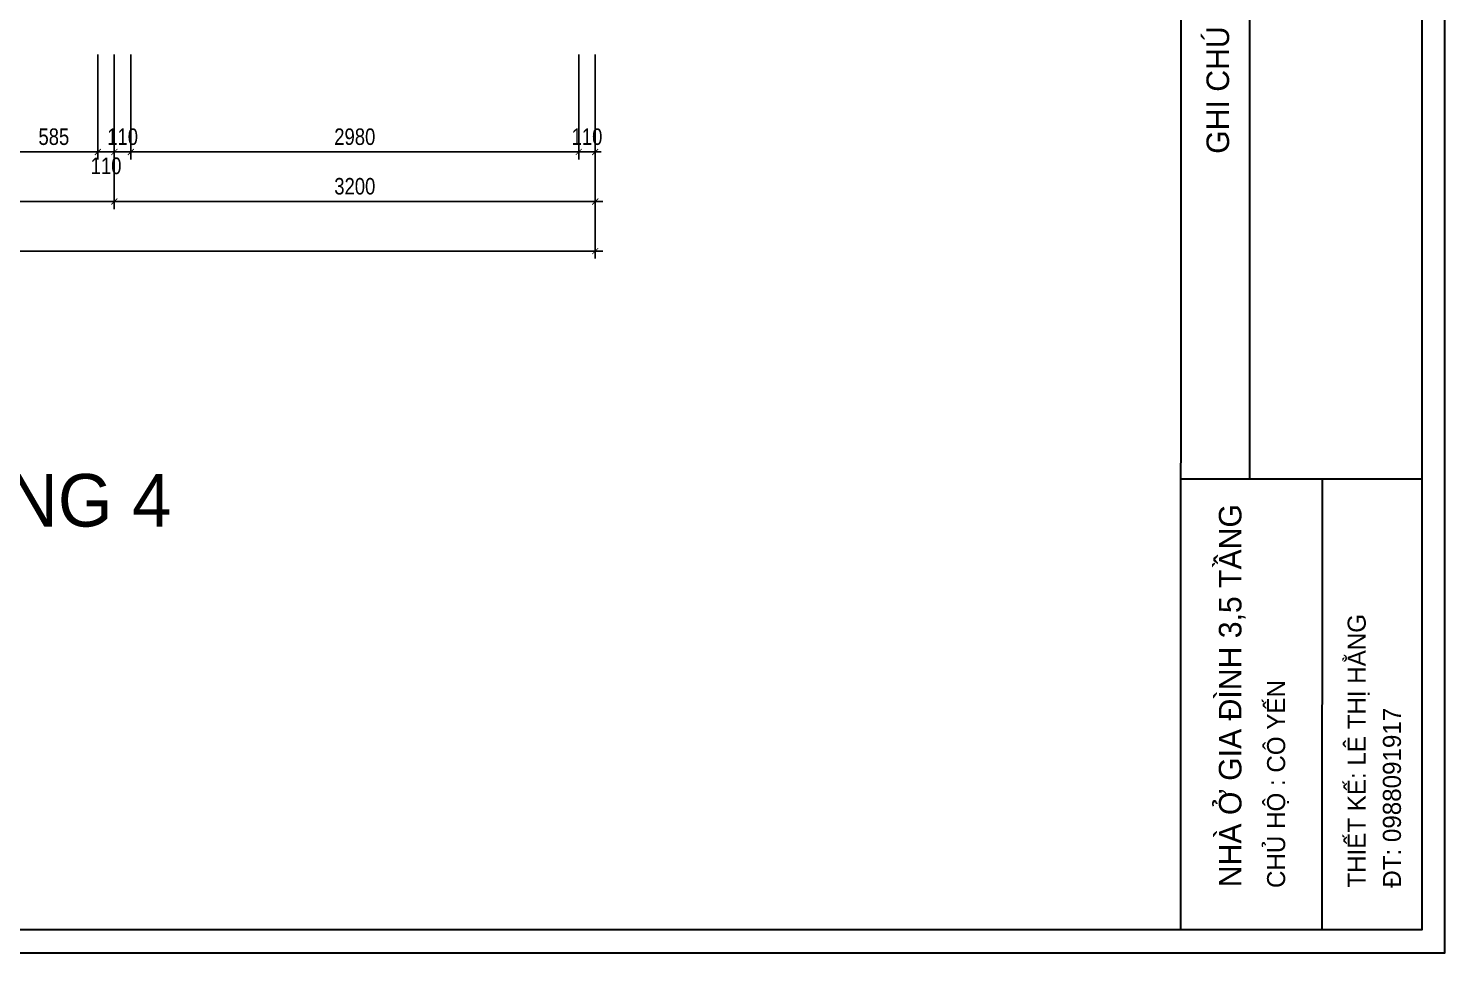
# Model space of a CAD drawing. Header units: millimetres. Extents: x -82962 to 19744, y -138000 to 4535.
# Drawn here: x -61954 to -52530, y -98323 to -92169 of the extents above; entities that cross this region are included whole.
import ezdxf

# ---------------------------------------------------------------- set-up
doc = ezdxf.new("R2010")
doc.units = ezdxf.units.MM
doc.header["$LTSCALE"] = 1000
doc.header["$MEASUREMENT"] = 0
doc.header["$PDMODE"] = 3
doc.layers.get('0').update_dxf_attribs({"lineweight": 30})
doc.layers.get('DEFPOINTS').update_dxf_attribs({"color": 4, "lineweight": 30})
doc.layers.add('THAY', color=4, linetype='Continuous', lineweight=30)
doc.styles.add('A2', font='VnAvantH.TTF')
doc.styles.add('dim', font='arial.ttf', dxfattribs={"width": 0.8})
doc.dimstyles.new('1-100-100', dxfattribs={"dimscale": 0, "dimtxt": 2.2, "dimasz": 0.8, "dimexe": 1, "dimexo": 1, "dimgap": 0.9, "dimtad": 1, "dimdec": 0, "dimzin": 0, "dimdsep": 46, "dimtxsty": 'dim', "dimblk1": 'ARCHTICK', "dimblk2": 'ARCHTICK', "dimsah": 1, "dimcen": 1, "dimdle": 1, "dimclrd": 256, "dimclre": 256, "dimclrt": 1, "dimadec": 0, "dimazin": 0, "dimtfac": 0.0001, "dimtdec": 0, "dimtix": 1, "dimtmove": 2, "dimatfit": 3, "dimldrblk": 'DOT', "dimfxl": 100, "dimtolj": 1, "dimtzin": 0, "dimarcsym": 0})

# ---------------------------------------------------------------- blocks, each defined once
blk = doc.blocks.new('_ARCHTICK')
at = {"color": 0, "linetype": 'ByBlock', "const_width": 0.15}
blk.add_lwpolyline([(-0.5, -0.5), (0.5, 0.5)], dxfattribs=at)
blk = doc.blocks.new('*D1450')
at = {"layer": 'DEFPOINTS', "color": 0, "ltscale": 0.2, "transparency": 16777216}
for p in [(-61271.9, -92292.3), (-58291.9, -92292.3), (-58291.9, -92992.3)]:
    blk.add_point(p, dxfattribs=at)
at = {"layer": 'THAY', "lineweight": -2, "ltscale": 0.2, "transparency": 16777216}
for p, q in [((-61271.9, -92342.3), (-61271.9, -93042.3)), ((-58291.9, -92342.3), (-58291.9, -93042.3)), ((-61321.9, -92992.3), (-58241.9, -92992.3))]:
    blk.add_line(p, q, dxfattribs=at)
at = {"layer": 'THAY', "lineweight": -2, "ltscale": 0.2, "transparency": 16777216, "xscale": 40.00000032884265, "yscale": 40.00000032884265, "zscale": 40.00000032884265, "rotation": 180}
blk.add_blockref('_ARCHTICK', (-61271.9, -92992.3), dxfattribs=at)
at = {"layer": 'THAY', "lineweight": -2, "ltscale": 0.2, "transparency": 16777216, "xscale": 40.00000032884265, "yscale": 40.00000032884265, "zscale": 40.00000032884265}
blk.add_blockref('_ARCHTICK', (-58291.9, -92992.3), dxfattribs=at)
at = {"layer": 'THAY', "color": 1, "ltscale": 0.2, "transparency": 16777216, "insert": (-59781.9, -92891.2), "char_height": 110, "attachment_point": 5, "style": 'dim'}
blk.add_mtext('\\A1;2980', dxfattribs=at)
blk = doc.blocks.new('_DOT')
at = {"color": 0, "linetype": 'ByBlock', "ltscale": 10}
blk.add_line((-0.5, 0), (-1, 0), dxfattribs=at)
at = {"color": 0, "linetype": 'ByBlock', "ltscale": 10, "const_width": 0.5}
blk.add_lwpolyline([(-0.25, 0, 1), (0.25, 0, 1)], format="xyb", close=True, dxfattribs=at)
blk = doc.blocks.new('*D1451')
at = {"layer": 'DEFPOINTS', "color": 0, "ltscale": 0.2, "transparency": 16777216}
for p in [(-58291.9, -92292.3), (-58181.9, -92292.3), (-58181.9, -92992.3)]:
    blk.add_point(p, dxfattribs=at)
at = {"layer": 'THAY', "lineweight": -2, "ltscale": 0.2, "transparency": 16777216}
for p, q in [((-58291.9, -92342.3), (-58291.9, -93042.3)), ((-58181.9, -92342.3), (-58181.9, -93042.3)), ((-58291.9, -92992.3), (-58331.9, -92992.3)), ((-58291.9, -92992.3), (-58181.9, -92992.3)), ((-58181.9, -92992.3), (-58141.9, -92992.3))]:
    blk.add_line(p, q, dxfattribs=at)
at = {"layer": 'THAY', "lineweight": -2, "ltscale": 0.2, "transparency": 16777216, "xscale": 40.00000032884265, "yscale": 40.00000032884265, "zscale": 40.00000032884265}
blk.add_blockref('_ARCHTICK', (-58291.9, -92992.3), dxfattribs=at)
at = {"layer": 'THAY', "lineweight": -2, "ltscale": 0.2, "transparency": 16777216, "xscale": 40.00000032884265, "yscale": 40.00000032884265, "zscale": 40.00000032884265, "rotation": 180}
blk.add_blockref('_ARCHTICK', (-58181.9, -92992.3), dxfattribs=at)
at = {"layer": 'THAY', "color": 1, "ltscale": 0.2, "transparency": 16777216, "insert": (-58236.9, -92891.2), "char_height": 110, "attachment_point": 5, "style": 'dim'}
blk.add_mtext('\\A1;110', dxfattribs=at)
blk = doc.blocks.new('*D1452')
at = {"layer": 'DEFPOINTS', "color": 0, "ltscale": 0.2, "transparency": 16777216}
for p in [(-61381.9, -92292.3), (-58181.9, -92292.3), (-61381.9, -93322.3)]:
    blk.add_point(p, dxfattribs=at)
at = {"layer": 'THAY', "lineweight": -2, "ltscale": 0.2, "transparency": 16777216}
for p, q in [((-61381.9, -92342.3), (-61381.9, -93372.3)), ((-58181.9, -92342.3), (-58181.9, -93372.3)), ((-58131.9, -93322.3), (-61431.9, -93322.3))]:
    blk.add_line(p, q, dxfattribs=at)
at = {"layer": 'THAY', "lineweight": -2, "ltscale": 0.2, "transparency": 16777216, "xscale": 40.00000032884265, "yscale": 40.00000032884265, "zscale": 40.00000032884265, "rotation": 180}
blk.add_blockref('_ARCHTICK', (-61381.9, -93322.3), dxfattribs=at)
at = {"layer": 'THAY', "lineweight": -2, "ltscale": 0.2, "transparency": 16777216, "xscale": 40.00000032884265, "yscale": 40.00000032884265, "zscale": 40.00000032884265}
blk.add_blockref('_ARCHTICK', (-58181.9, -93322.3), dxfattribs=at)
at = {"layer": 'THAY', "color": 1, "ltscale": 0.2, "transparency": 16777216, "insert": (-59781.9, -93221.1), "char_height": 110, "attachment_point": 5, "style": 'dim'}
blk.add_mtext('\\A1;3200', dxfattribs=at)
blk = doc.blocks.new('*D1453')
at = {"layer": 'DEFPOINTS', "color": 0, "ltscale": 0.2, "transparency": 16777216}
for p in [(-63201.9, -92292.3), (-61381.9, -92292.3), (-63201.9, -93322.3)]:
    blk.add_point(p, dxfattribs=at)
at = {"layer": 'THAY', "lineweight": -2, "ltscale": 0.2, "transparency": 16777216}
for p, q in [((-63201.9, -92342.3), (-63201.9, -93372.3)), ((-61381.9, -92342.3), (-61381.9, -93372.3)), ((-61331.9, -93322.3), (-63251.9, -93322.3))]:
    blk.add_line(p, q, dxfattribs=at)
at = {"layer": 'THAY', "lineweight": -2, "ltscale": 0.2, "transparency": 16777216, "xscale": 40.00000032884265, "yscale": 40.00000032884265, "zscale": 40.00000032884265, "rotation": 180}
blk.add_blockref('_ARCHTICK', (-63201.9, -93322.3), dxfattribs=at)
at = {"layer": 'THAY', "lineweight": -2, "ltscale": 0.2, "transparency": 16777216, "xscale": 40.00000032884265, "yscale": 40.00000032884265, "zscale": 40.00000032884265}
blk.add_blockref('_ARCHTICK', (-61381.9, -93322.3), dxfattribs=at)
at = {"layer": 'THAY', "color": 1, "ltscale": 0.2, "transparency": 16777216, "insert": (-62291.9, -93221.2), "char_height": 110, "attachment_point": 5, "style": 'dim'}
blk.add_mtext('\\A1;1820', dxfattribs=at)
blk = doc.blocks.new('*D1457')
at = {"layer": 'DEFPOINTS', "color": 0, "ltscale": 0.2, "transparency": 16777216}
for p in [(-69681.9, -92292.3), (-58181.9, -92292.3), (-58181.9, -93652.3)]:
    blk.add_point(p, dxfattribs=at)
at = {"layer": 'THAY', "lineweight": -2, "ltscale": 0.2, "transparency": 16777216}
for p, q in [((-69681.9, -92342.3), (-69681.9, -93702.3)), ((-58181.9, -92342.3), (-58181.9, -93702.3)), ((-69731.9, -93652.3), (-58131.9, -93652.3))]:
    blk.add_line(p, q, dxfattribs=at)
at = {"layer": 'THAY', "lineweight": -2, "ltscale": 0.2, "transparency": 16777216, "xscale": 40.00000032884265, "yscale": 40.00000032884265, "zscale": 40.00000032884265, "rotation": 180}
blk.add_blockref('_ARCHTICK', (-69681.9, -93652.3), dxfattribs=at)
at = {"layer": 'THAY', "lineweight": -2, "ltscale": 0.2, "transparency": 16777216, "xscale": 40.00000032884265, "yscale": 40.00000032884265, "zscale": 40.00000032884265}
blk.add_blockref('_ARCHTICK', (-58181.9, -93652.3), dxfattribs=at)
at = {"layer": 'THAY', "color": 1, "ltscale": 0.2, "transparency": 16777216, "insert": (-63931.9, -93551.2), "char_height": 110, "attachment_point": 5, "style": 'dim'}
blk.add_mtext('\\A1;11500', dxfattribs=at)
blk = doc.blocks.new('*D1472')
at = {"layer": 'DEFPOINTS', "color": 0, "ltscale": 0.2, "transparency": 16777216}
for p in [(-61381.9, -92292.3), (-61271.9, -92292.3), (-61381.9, -92992.3)]:
    blk.add_point(p, dxfattribs=at)
at = {"layer": 'THAY', "lineweight": -2, "ltscale": 0.2, "transparency": 16777216}
for p, q in [((-61381.9, -92342.3), (-61381.9, -93042.3)), ((-61271.9, -92342.3), (-61271.9, -93042.3)), ((-61381.9, -92992.3), (-61421.9, -92992.3)), ((-61271.9, -92992.3), (-61381.9, -92992.3)), ((-61271.9, -92992.3), (-61231.9, -92992.3))]:
    blk.add_line(p, q, dxfattribs=at)
at = {"layer": 'THAY', "lineweight": -2, "ltscale": 0.2, "transparency": 16777216, "xscale": 40.00000032884265, "yscale": 40.00000032884265, "zscale": 40.00000032884265}
blk.add_blockref('_ARCHTICK', (-61381.9, -92992.3), dxfattribs=at)
at = {"layer": 'THAY', "lineweight": -2, "ltscale": 0.2, "transparency": 16777216, "xscale": 40.00000032884265, "yscale": 40.00000032884265, "zscale": 40.00000032884265, "rotation": 180}
blk.add_blockref('_ARCHTICK', (-61271.9, -92992.3), dxfattribs=at)
at = {"layer": 'THAY', "color": 1, "ltscale": 0.2, "transparency": 16777216, "insert": (-61326.9, -92891.2), "char_height": 110, "attachment_point": 5, "style": 'dim'}
blk.add_mtext('\\A1;110', dxfattribs=at)
blk = doc.blocks.new('*D1486')
at = {"layer": 'DEFPOINTS', "color": 0, "ltscale": 0.2, "transparency": 16777216}
for p in [(-62076.9, -92292.3), (-61491.9, -92292.3), (-61491.9, -92992.3)]:
    blk.add_point(p, dxfattribs=at)
at = {"layer": 'THAY', "lineweight": -2, "ltscale": 0.2, "transparency": 16777216}
for p, q in [((-62076.9, -92342.3), (-62076.9, -93042.3)), ((-61491.9, -92342.3), (-61491.9, -93042.3)), ((-62126.9, -92992.3), (-61441.9, -92992.3))]:
    blk.add_line(p, q, dxfattribs=at)
at = {"layer": 'THAY', "lineweight": -2, "ltscale": 0.2, "transparency": 16777216, "xscale": 40.00000032884265, "yscale": 40.00000032884265, "zscale": 40.00000032884265, "rotation": 180}
blk.add_blockref('_ARCHTICK', (-62076.9, -92992.3), dxfattribs=at)
at = {"layer": 'THAY', "lineweight": -2, "ltscale": 0.2, "transparency": 16777216, "xscale": 40.00000032884265, "yscale": 40.00000032884265, "zscale": 40.00000032884265}
blk.add_blockref('_ARCHTICK', (-61491.9, -92992.3), dxfattribs=at)
at = {"layer": 'THAY', "color": 1, "ltscale": 0.2, "transparency": 16777216, "insert": (-61784.4, -92891.2), "char_height": 110, "attachment_point": 5, "style": 'dim'}
blk.add_mtext('\\A1;585', dxfattribs=at)
blk = doc.blocks.new('*D1487')
at = {"layer": 'DEFPOINTS', "color": 0, "ltscale": 0.2, "transparency": 16777216}
for p in [(-61491.9, -92292.3), (-61381.9, -92292.3), (-61381.9, -92992.3)]:
    blk.add_point(p, dxfattribs=at)
at = {"layer": 'THAY', "lineweight": -2, "ltscale": 0.2, "transparency": 16777216}
for p, q in [((-61491.9, -92342.3), (-61491.9, -93042.3)), ((-61381.9, -92342.3), (-61381.9, -93042.3)), ((-61541.9, -92992.3), (-61331.9, -92992.3))]:
    blk.add_line(p, q, dxfattribs=at)
at = {"layer": 'THAY', "lineweight": -2, "ltscale": 0.2, "transparency": 16777216, "xscale": 40.00000032884265, "yscale": 40.00000032884265, "zscale": 40.00000032884265, "rotation": 180}
blk.add_blockref('_ARCHTICK', (-61491.9, -92992.3), dxfattribs=at)
at = {"layer": 'THAY', "lineweight": -2, "ltscale": 0.2, "transparency": 16777216, "xscale": 40.00000032884265, "yscale": 40.00000032884265, "zscale": 40.00000032884265}
blk.add_blockref('_ARCHTICK', (-61381.9, -92992.3), dxfattribs=at)
at = {"layer": 'THAY', "color": 1, "ltscale": 0.2, "transparency": 16777216, "insert": (-61436.9, -93085.1), "char_height": 110, "attachment_point": 5, "style": 'dim'}
blk.add_mtext('\\A1;110', dxfattribs=at)

msp = doc.modelspace()

# ---------------------------------------------------------------- linework, layer by layer
at = {"layer": 'THAY', "ltscale": 0.2}
for p, q in [((-54284.24287, -98170.67126), (-54283.16351, -83036.49877)), ((-53827.03046, -95168.89148), (-53826.16546, -83040.42378)), ((-54284.02851, -95168.87527), (-52680.73038, -95168.98962)), ((-53345.81095, -95168.91052), (-53346.02532, -98174.6478))]:
    msp.add_line(p, q, dxfattribs=at)
for points in [[(-74502.89342, -98323.45744), (-52529.56781, -98323.45744), (-52529.56781, -82890.27827), (-74502.89342, -82890.27827)], [(-74352.60656, -98169.22928), (-52679.85467, -98169.22928), (-52679.85467, -83036.62384), (-74352.60656, -83036.62384)]]:
    msp.add_lwpolyline(points, close=True, dxfattribs=at)

# ---------------------------------------------------------------- texts
at = {"layer": 'THAY', "ltscale": 0.2, "style": 'A2'}
for s, height, p in [('ghi chó', 150.286865, (-53964.15563, -93004.35423)), ('nhµ ë gia ®×nh 3,5 tÇng', 150.2868647, (-53881.82617, -97887.32192)), ('thiÕt kÕ: lª thÞ h»ng', 120.2294918, (-53054.88264, -97890.69112)), ('chñ hé : c« yÕn', 120.2294918, (-53591.14239, -97892.62321)), ('§T: 0988091917', 120.2294918, (-52820.56031, -97890.72022))]:
    msp.add_text(s, height=height, rotation=90, dxfattribs=at).set_placement(p)
at = {"layer": 'THAY', "style": 'A2'}
msp.add_text('mÆt b»ng tÇng 4', height=350, dxfattribs=at).set_placement((-65268.07284, -95486.227))

# ---------------------------------------------------------------- dimensions: what is measured, and where the dimension line sits
at = {"layer": 'THAY', "ltscale": 0.2}
for base, p1, p2, picture, middle in [((-58181.86937, -93652.34591), (-69681.86937, -92292.34591), (-58181.86937, -92292.34591), '*D1457', (-63931.86937, -93551.18288)), ((-63201.86937, -93322.34591), (-61381.86937, -92292.34591), (-63201.86937, -92292.34591), '*D1453', (-62291.86937, -93221.18288)), ((-61491.86937, -92992.34591), (-62076.86937, -92292.34591), (-61491.86937, -92292.34591), '*D1486', (-61784.36937, -92891.18288)), ((-61381.86937, -92992.34591), (-61271.86937, -92292.34591), (-61381.86937, -92292.34591), '*D1472', (-61326.86937, -92891.18288)), ((-61381.86937, -93322.34591), (-58181.86937, -92292.34591), (-61381.86937, -92292.34591), '*D1452', (-59781.86937, -93221.14536)), ((-58291.86937, -92992.34591), (-61271.86937, -92292.34591), (-58291.86937, -92292.34591), '*D1450', (-59781.86937, -92891.18288)), ((-58181.86937, -92992.34591), (-58291.86937, -92292.34591), (-58181.86937, -92292.34591), '*D1451', (-58236.86937, -92891.18288))]:
    dim = msp.add_linear_dim(base=base, p1=p1, p2=p2, dimstyle='1-100-100', override={"dimscale": 50}, dxfattribs=at)
    dim.commit()
    dim.dimension.update_dxf_attribs({"geometry": picture, "text_midpoint": middle})
dim = msp.add_linear_dim(base=(-61381.86937, -92992.34591), p1=(-61491.86937, -92292.34591), p2=(-61381.86937, -92292.34591), dimstyle='1-100-100', override={"dimscale": 50}, dxfattribs=at)
dim.commit()
dim.dimension.update_dxf_attribs({"geometry": '*D1487', "text_midpoint": (-61436.86937, -93085.11089), "dimtype": 160})

doc.saveas('drawing.dxf')
